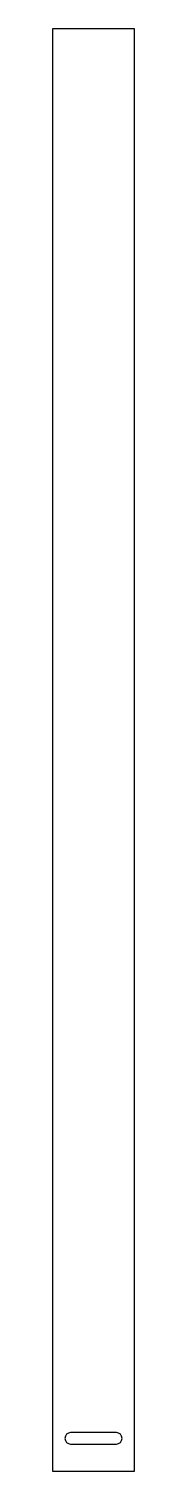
# Model space of a CAD drawing. Extents: x 0 to 50, y 0 to 880.
import ezdxf

# ---------------------------------------------------------------- set-up
doc = ezdxf.new("R2010")
doc.units = 0
doc.layers.get('0').update_dxf_attribs({"linetype": 'CONTINUOUS'})

msp = doc.modelspace()

# ---------------------------------------------------------------- linework, layer by layer
msp.add_lwpolyline([(0, 0), (50, 0), (50, 880), (0, 880)], close=True)
msp.add_lwpolyline([(11, 16.5), (39, 16.5, 1), (39, 23.5), (11, 23.5, 1)], format="xyb", close=True)

doc.saveas('drawing.dxf')
